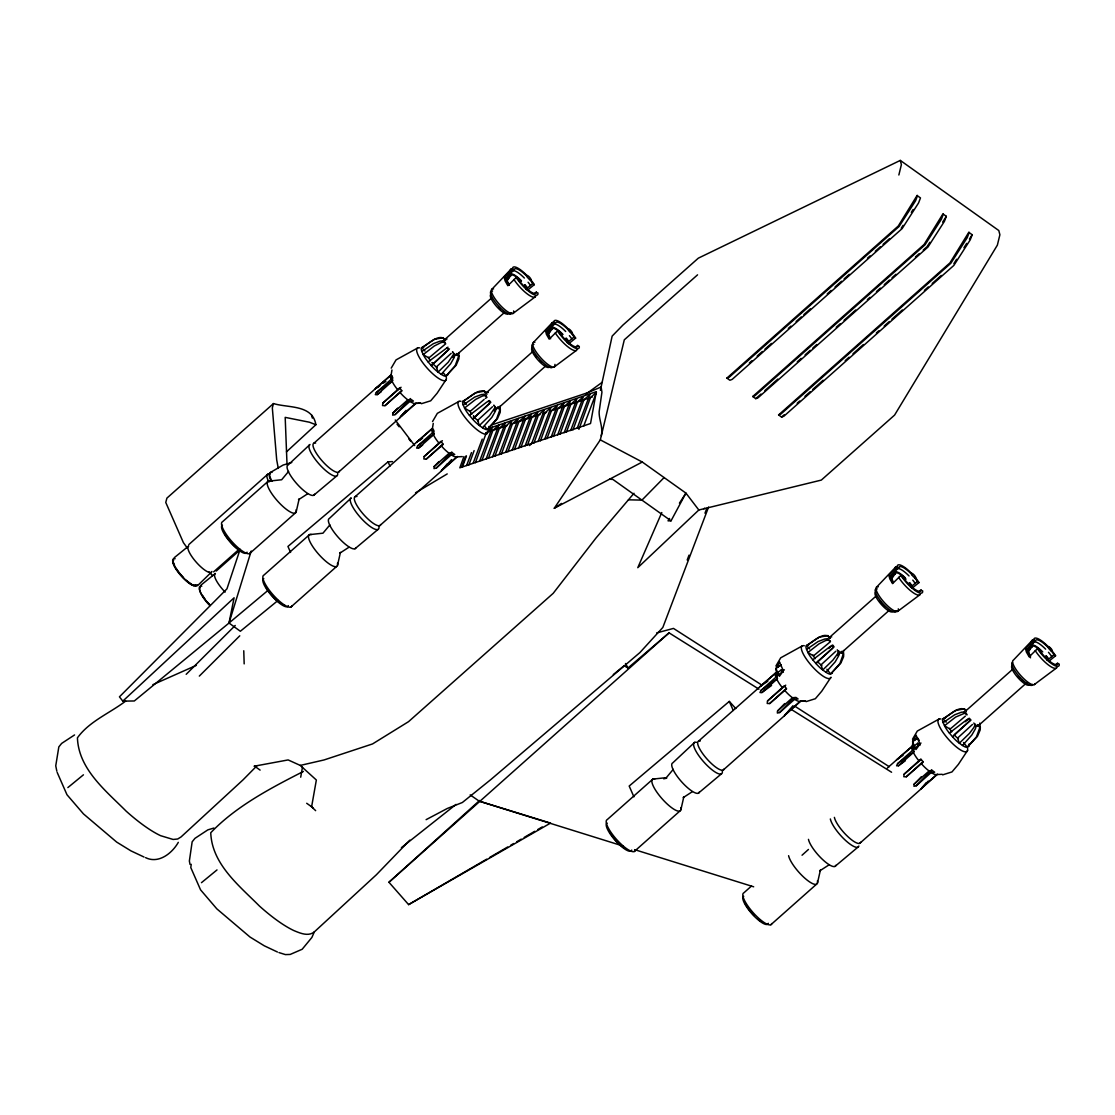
<?xml version="1.0" encoding="UTF-8"?>
<svg xmlns="http://www.w3.org/2000/svg" width="1115" height="1115" viewBox="0 0 1115 1115"><rect width="100%" height="100%" fill="white"/><g stroke="black" fill="none" stroke-linecap="round" stroke-linejoin="round"><path stroke-width="1.5" d="M456.857 353.483L459.046 356.173L458.892 358.863L456.16 365.232L445.972 376.117A14.314 3.902 48.4 0 1 441.219 374.333L438.07 372.089A14.314 3.902 48.4 0 1 431.268 365.65L428.09 361.901A14.314 3.902 48.4 0 1 423.24 354.584L421.888 351.518A14.314 3.902 48.4 0 1 421.818 347.615L423.101 347.03A14.314 3.902 48.4 0 1 423.951 346.988M498.168 406.919L500.356 409.595L500.217 412.299L497.471 418.669L487.283 429.554A14.314 3.902 48.4 0 1 482.53 427.77L479.38 425.526A14.314 3.902 48.4 0 1 472.593 419.087L469.415 415.338A14.314 3.902 48.4 0 1 464.551 408.02L463.213 404.954A14.314 3.902 48.4 0 1 463.143 401.052L464.411 400.466A14.314 3.902 48.4 0 1 465.262 400.424M601.292 435.784C603.215 427.212 598.978 419.979 599.131 411.839L601.933 392.201L601.124 387.003L587.786 392.661L491.548 424.982M841.532 651.383L843.721 654.073L843.581 656.763L840.835 663.132L830.647 674.018A14.314 3.902 48.4 0 1 825.894 672.234L822.745 669.99A14.314 3.902 48.4 0 1 815.957 663.55L812.779 659.801A14.314 3.902 48.4 0 1 807.915 652.484L806.577 649.418A14.314 3.902 48.4 0 1 806.507 645.515L807.776 644.93A14.314 3.902 48.4 0 1 808.626 644.888M978.134 724.611L980.322 727.301L980.169 729.99L977.437 736.374L967.249 747.245A14.314 3.902 48.4 0 1 962.496 745.461L959.346 743.217A14.314 3.902 48.4 0 1 952.545 736.792L949.367 733.043A14.314 3.902 48.4 0 1 944.516 725.726L943.165 722.659A14.314 3.902 48.4 0 1 943.095 718.743L944.377 718.158A14.314 3.902 48.4 0 1 945.213 718.116M458.836 355.504L458.809 352.605M500.147 408.94L500.119 406.041M843.511 653.404L843.484 650.505M980.113 726.632L979.751 723.105M392.856 413.094L392.675 415.17L395.003 414.627L409.958 401.372L413.4 401.052L411.24 399.518L407.797 399.839L392.856 413.094L397.623 408.146M434.167 466.53L433.986 468.607L436.327 468.063L451.268 454.808L454.711 454.488L452.551 452.955L449.122 453.261L434.167 466.53L438.934 461.582M777.531 710.994L777.35 713.07L779.692 712.527L794.633 699.272L798.075 698.952L795.915 697.419L792.486 697.739L777.531 710.994L784.681 703.579M914.133 784.221L913.952 786.298L916.279 785.768L931.234 772.5L934.663 772.193L932.516 770.66L929.074 770.967L914.133 784.221L921.269 776.807M776.012 671.091L776.375 667.969L781.044 664.763M905.394 760.709L898.495 765.768L896.572 765.796L897.575 763.677L912.516 750.409A15.819 4.307 48.4 0 1 912.432 745.893L912.962 741.196L917.631 737.991L919.318 740.527M385.01 405.651L401.707 390.487L399.532 387.922L382.835 403.086L382.543 405.567L385.01 405.651L401.93 390.947M426.32 459.087L443.017 443.923L440.843 441.359L424.146 456.523L423.853 459.004L426.32 459.087L443.24 444.383M456.244 353.762L458.558 356.382L455.213 365.664L445.972 376.117L443.171 372.563M497.569 407.198L499.868 409.818L496.523 419.101L487.283 429.554L484.481 425.986M769.685 703.551L786.382 688.387L784.207 685.823L767.51 700.987L767.218 703.467L769.685 703.551L786.605 688.847M840.933 651.662L843.233 654.282L839.888 663.564L830.647 674.018L826.912 669.265M906.272 776.793L922.983 761.615L920.809 759.05L904.098 774.228L903.805 776.709L906.272 776.793L923.206 762.075M977.521 724.889L979.834 727.524L976.489 736.806L967.249 747.245L963.513 742.506M191.222 864.306L190.79 867.582L200.561 889.84L216.826 908.85L250.025 937.046L264.297 945.813L277.426 952.001M391.24 379.281L391.797 375.56L392.717 377.65L392.159 381.372L377.218 394.64L375.295 394.654L376.299 392.536L391.24 379.281A15.819 4.307 48.4 0 1 390.598 375.462M432.564 432.718L433.108 428.982L434.028 431.087L433.484 434.808L418.529 448.063L416.606 448.091L417.609 445.972L432.564 432.718A15.819 4.307 48.4 0 1 431.909 428.899M771.566 685.46L761.893 692.54L759.97 692.554L760.974 690.436L775.929 677.181L776.472 673.46L781.141 670.031L783.357 672.178M761.893 692.54L776.848 679.272L777.392 675.551L776.472 673.46M912.516 750.409L913.06 746.688L913.979 748.778L913.436 752.5L898.495 765.768M187.334 548.092L183.417 542.657L165.759 502.433L166.916 498.112L273.482 403.56C288.2 408.118 312.548 404.355 315.88 424.731L286.444 451.882M300.702 777.211L302.472 767.176M315.643 810.661L311.615 806.772L316.353 780.012L300.256 765.42L288.144 759.928L254.067 766.228L254.945 766.047M122.803 701.126L134.316 700.973L229.007 623.034L234.094 597.793L122.803 701.126L119.444 696.833L226.944 588.859L239.878 550.029M600.4 390.348L612.149 336.103L622.895 325.092L698.325 258.164L900.293 160.407L998.803 230.54L999.89 234.763L997.368 245.133L894.578 415.101L821.323 480.091L698.826 510.001L637.78 567.688L661.794 512.538M296.186 511.91L299.127 498.963L298.527 499.701L307.545 493.861M337.51 565.347L340.437 552.399L339.852 553.138L348.856 547.298M680.875 809.811L683.802 796.863L683.216 797.601L692.22 791.762M817.462 883.038L820.403 870.09L819.804 870.829L828.821 865.003M698.826 510.001L685.934 493.109L642.282 462.028L554.28 508.245L600.316 439.868L624.302 339.81L697.558 274.834M898.857 174.999L901.38 164.63L900.293 160.407M273.482 403.56L272.325 407.895L276.701 459.896L278.276 468.384M454.864 355.002L452.579 351.88L454.864 355.002L454.153 357.636L450.544 363.908L441.219 374.333M496.189 408.438L493.889 405.316L496.189 408.438L495.464 411.059L491.854 417.344L482.53 427.77M838.745 650.839L839.553 652.902L838.828 655.536L835.219 661.822L825.894 672.234M975.346 724.067L976.141 726.13L975.43 728.764L971.806 735.05L962.496 745.461M278.025 600.455L240.352 631.257L229.007 623.034L251.196 551.019M463.924 456.565L459.826 467.812L590.532 423.519L596.33 391.658L487.367 428.927M462.404 467.074L466.446 455.965M468.913 464.885L474.112 450.613M475.408 462.697L486.391 432.564M481.917 460.523L492.886 430.376L498.893 425.066L486.112 458.934M488.412 458.335L499.395 428.202L505.388 422.878L492.621 456.76M494.921 456.147L505.903 426.014L511.897 420.689L499.116 454.572M501.429 453.972L512.398 423.825L518.391 418.501L505.625 452.383M507.924 451.784L518.907 421.637L524.9 416.327L512.133 450.195M514.433 449.596L525.402 419.463L531.409 414.139L518.628 448.021M520.928 447.408L531.911 417.275L537.904 411.951L525.137 445.833M527.437 445.233L538.42 415.087L544.413 409.762L531.632 443.645L529.5 445.554M533.932 443.045L544.914 412.898L550.908 407.588L538.141 441.47M540.441 440.857L551.423 410.724L557.416 405.4L544.636 439.282M546.949 438.669L557.918 408.536L563.925 403.212L551.144 437.094M553.444 436.495L564.427 406.348L570.42 401.038L557.653 434.906M559.953 434.306L570.936 404.174L576.929 398.849L564.148 432.732M566.448 432.118L577.431 401.985L583.424 396.661L570.657 430.543M572.957 429.944L583.939 399.797L589.933 394.473L577.152 428.355M578.88 429.345L590.434 397.609L596.441 392.299L583.661 426.167M461.68 467.31L465.805 456.188M466.6 465.499L471.478 452.592M473.108 463.31L482.238 439.115M479.617 461.122L492.384 427.24L487.589 431.505M687.188 559.995L689.028 555.145M704.973 513.193L706.812 508.356M708.582 507.046L662.84 627.438L639.926 652.554L490.739 779.636L462.349 802.507L447.268 808.487L426.111 819.664M752.737 396.522L755.05 395.63L924.976 244.868L941.395 219.237L943.318 214.178L946.328 216.324L944.405 221.383L927.987 247.014L758.061 397.776L755.747 398.668L752.737 396.522L924.084 244.492L943.081 213.662M778.591 414.933L780.904 414.041L950.83 263.279L967.249 237.634L969.172 232.589L972.182 234.735L970.273 239.781L953.841 265.426L783.915 416.188L781.601 417.08L778.591 414.933L949.938 262.903L968.935 232.073M409.818 840.139L376.382 874.759L314.332 931.889L311.879 937.464L302.179 949.255L290.207 954.44L285.398 954.593L278.931 952.572M453.68 354.152L448.188 362.25L438.07 372.089L436.341 366.946A7.303 1.993 48.4 0 1 432.871 363.657L432.021 362.723M494.99 407.588L489.513 415.686L479.38 425.526L477.652 420.369A7.303 1.993 48.4 0 1 474.182 417.094L473.331 416.16M837.254 649.78L838.355 652.052L837.184 654.366L832.877 660.15L822.745 669.99L821.016 664.847A7.303 1.993 48.4 0 1 817.546 661.557L815.957 663.55L834.132 646.825M973.841 723.008L974.942 725.28L973.785 727.593L969.465 733.377L959.346 743.217L957.604 738.074A7.303 1.993 48.4 0 1 954.147 734.785L970.733 720.053L970.12 719.105L969.228 718.269L966.301 720.109L949.367 733.043M391.226 368.131L396.034 359.908L417.721 347.95M432.536 421.568L437.345 413.344L459.032 401.386M669.558 518.461L668.01 520.858L671.035 520.83L685.934 493.109L679.439 503.158M775.901 666.031L780.709 657.822L802.396 645.85M912.502 739.259L917.31 731.05L938.997 719.091M901.255 228.24L903.08 225.342M911.317 212.352L913.157 209.467M929.854 242.317L927.109 246.638L923.206 250.095M942.663 222.108L946.328 216.324M953.883 263.6L956.628 259.279M963.945 247.725L966.691 243.404M969.437 239.07L972.182 234.735M338.514 472.175L399.755 417.832L406.069 410.362M379.825 525.611L441.08 471.269L447.38 463.798M723.189 770.075L784.444 715.732L792.974 705.725M859.79 843.302L921.032 788.96L926.231 782.758M446.293 379.337L437.08 393.274L430.683 400.815L421.372 403.714M967.569 750.465L958.343 764.416L951.959 771.942L942.649 774.855M303.392 771.441C270.973 787.957 235.878 806.312 210.749 832.752C211.92 864.097 239 885.519 259.488 906.091A90.245 24.6 48.4 0 0 293.956 930.621C300.158 933.171 308.339 936.809 314.332 931.889M188.783 544.608L267.795 474.196M423.059 347.072C428.397 343.922 440.035 332.256 445.652 340.256M447.937 350.249L431.268 365.65L449.457 348.925M466.251 404.466L463.143 401.052C469.094 398.459 479.687 386.403 486.196 392.814M489.248 403.686L472.593 419.087L490.767 402.362L490.154 401.4L489.262 400.578L486.335 402.417L469.415 415.338M550.615 338.751A13.018 3.54 48.4 0 1 548.747 333.204L551.981 329.357A13.84 3.777 48.4 0 1 562.685 334.695M807.748 644.972C813.072 641.822 824.71 630.156 830.327 638.156M944.335 718.199C949.548 715.175 960.182 704.346 966.161 710.52M521.36 281.259A13.84 3.777 48.4 0 0 510.67 275.809L507.436 279.781A13.018 3.54 48.4 0 0 509.304 285.315M548.747 333.204L550.113 331.545M906.049 579.159A13.84 3.777 48.4 0 0 895.345 573.709L892.112 577.682A13.018 3.54 48.4 0 0 892.78 580.929M1040.128 650.017A13.84 3.777 48.4 0 0 1031.946 646.951L1028.713 650.909A13.018 3.54 48.4 0 0 1030.567 656.442M508.802 278.109L507.478 279.726L506.168 278.792L509.667 274.792A15.289 4.167 48.4 0 1 521.486 280.813M893.477 576.009L892.153 577.626L890.843 576.692L894.341 572.692A15.289 4.167 48.4 0 1 905.241 577.793M1030.079 649.237L1028.755 650.853L1027.445 649.933L1030.943 645.919A15.289 4.167 48.4 0 1 1042.762 651.941M178.302 842.355C172.128 853.323 158.511 864.111 145.577 857.63M288.562 471.464L281.649 479.757L268.227 481.192L222.568 521.695A20.976 5.714 48.4 0 0 232.464 542.169A20.976 5.714 48.4 0 0 250.541 552.413M329.887 524.9L322.96 533.193L309.538 534.629L263.879 575.131A20.976 5.714 48.4 0 0 273.774 595.605A20.976 5.714 48.4 0 0 291.851 605.849M673.251 769.364L666.324 777.657L652.902 779.092L607.243 819.595A20.976 5.714 48.4 0 0 617.139 840.083A20.976 5.714 48.4 0 0 635.216 850.313M633.989 493.276L596.037 537.96L553.207 593.319L408.536 721.67L372.535 743.942L324.033 759.956L300.256 765.42M399.755 417.832L404.717 412.494M441.08 471.269L451.589 459.603M784.444 715.732L790.507 709.126M921.032 788.96L928.21 781.099M211.139 572.427L197.717 585.5M492.133 288.994L511.144 269.036M67.876 787.58L83.43 774.813M533.444 342.417L552.455 322.472M201.467 882.676L217.007 869.923M876.808 586.894L895.819 566.936M1032.42 640.163L1013.41 660.122A16.126 4.39 48.4 0 0 1021.019 675.871A16.126 4.39 48.4 0 0 1034.915 683.746M395.003 414.627L410.487 398.543M436.327 468.063L451.798 451.979M779.692 712.527L793.978 697.683M916.279 785.768L931.764 769.685M970.733 720.053L952.545 736.792M549.597 338.235L547.479 332.228L550.977 328.228A15.289 4.167 48.4 0 1 562.796 334.249M516.217 277.482L517.583 279.544A18.439 5.031 48.4 0 0 537.974 294.067L537.96 292.966L536.399 292.451A16.154 4.404 48.4 0 1 518.531 279.74L516.217 277.482L507.869 285.705L505.109 280.896L504.231 277.412L512.566 269.189L512.552 268.088A18.439 5.031 48.4 0 1 526.796 275.349M557.528 330.918L558.894 332.981A18.439 5.031 48.4 0 0 579.298 347.504L579.27 346.403L577.709 345.887A16.154 4.404 48.4 0 1 559.841 333.176L557.528 330.918L549.179 339.141L546.42 334.333L545.542 330.848L553.89 322.625L553.862 321.524A18.439 5.031 48.4 0 1 570.295 331.127M900.892 575.382L902.258 577.445A18.439 5.031 48.4 0 0 922.663 591.967L922.635 590.866L921.074 590.351A16.154 4.404 48.4 0 1 903.206 577.64L900.892 575.382L892.544 583.619L889.784 578.796L888.906 575.312L897.254 567.089L897.227 565.988A18.439 5.031 48.4 0 1 911.471 573.249M1037.48 648.623L1038.846 650.672A18.439 5.031 48.4 0 0 1059.25 665.195L1059.236 664.108L1057.675 663.592A16.154 4.404 48.4 0 1 1039.807 650.867L1037.48 648.623L1029.145 656.846L1026.385 652.024L1025.493 648.554L1033.842 640.317L1033.828 639.23A18.439 5.031 48.4 0 1 1054.219 653.752L1055.584 655.801L1048.602 661.46M664.108 477.568L641.947 500.119L628.428 499.813M256.868 765.852L243.056 779.845L181.006 836.975L177.703 838.996L173.132 839.456L160.63 835.693A90.245 24.6 48.4 0 1 126.162 811.163C105.674 790.591 78.594 769.183 77.423 737.823C89.325 721.293 109.716 713.224 125.647 701.098M452.69 357.497L454.948 355.239M494.015 410.933L496.273 408.675M837.379 655.397L839.637 653.139M186.191 674.31L235.223 625.473M199.32 676.094L239.767 635.815M174.191 557.737L188.742 545.988A17.38 4.739 48.4 0 0 196.937 562.964A17.38 4.739 48.4 0 0 211.92 571.451M200.839 585.222L215.39 573.472A17.38 4.739 48.4 0 0 225.132 592.093M507.827 284.562L505.597 278.388L514.126 269.705A16.154 4.404 48.4 0 1 526.601 276.06M549.151 337.998L546.908 331.824L555.437 323.141A16.154 4.404 48.4 0 1 567.925 329.496M892.516 582.476L890.272 576.288L898.802 567.605A16.154 4.404 48.4 0 1 911.29 573.96M1030.511 657.822L1026.873 649.529L1035.403 640.832A16.154 4.404 48.4 0 1 1047.877 647.202M451.185 353.33L436.341 366.946L437.192 367.615M492.496 406.752L477.652 420.369L478.502 421.052M835.86 651.23L821.016 664.847L821.866 665.516M972.461 724.457L957.604 738.074L958.454 738.743M694.631 742.395L672.721 762.925A19.903 5.422 48.4 0 0 682.115 782.368A19.903 5.422 48.4 0 0 699.272 792.082M479.603 800.472L388.94 882.258L408.606 904.613L550.545 823.093L479.185 801.155L470.182 794.897M802.047 855.219L808.459 849.449M388.94 882.258L669.07 632.86L758.953 689.168M313.942 443.171L391.156 374.752L391.95 369.985M375.184 388.828L390.794 375.462M445.094 339.253L491.673 297.928M525.89 289.301L532.747 283.558L534.308 284.673L527.325 290.332M456.328 355.197L504.203 312.716M213.62 571.884L239.669 548.775M216.254 571.047L239.711 550.239M534.155 293.83L536.385 291.851M400.508 416.689L415.449 403.435L420.94 403.156L417.86 403.072M401.372 416.299L416.327 403.031M249.593 553.597L295.238 513.095M355.253 496.593L432.481 428.188L433.261 423.421M416.494 442.265L432.104 428.899M486.405 392.689L532.984 351.364M567.201 342.737L574.058 336.995L575.633 338.11L568.636 343.768M497.638 408.634L545.514 366.152M575.465 347.267L577.695 345.288M441.819 470.126L456.76 456.871L462.251 456.593M442.697 469.736L457.638 456.467M290.904 607.034L336.563 566.532M726.882 378.11L729.196 377.218L899.122 226.457L915.54 200.825L917.464 195.78L920.474 197.926L918.551 202.972L902.133 228.603L732.207 379.365L729.893 380.257L726.882 378.11L898.23 226.08L917.227 195.264M749.364 362.988L751.97 360.689M757.155 356.075L762.353 351.462M764.946 349.162L771.441 343.406M788.319 328.437L790.911 326.124M796.096 321.524L801.295 316.911M803.887 314.611L810.382 308.855M827.26 293.886L831.149 290.43M835.051 286.973L841.532 281.217M844.139 278.903L849.323 274.304M867.498 258.178L870.09 255.879M875.289 251.265L880.488 246.666M883.08 244.352L889.575 238.596M755.747 398.668L760.946 394.069M764.834 390.612L777.824 379.086M797.295 361.818L801.183 358.361M805.086 354.904L810.271 350.291M812.877 347.992L816.765 344.535M836.236 327.266L840.125 323.81M844.027 320.353L855.707 309.984M867.386 299.614L869.993 297.315M876.474 291.559L880.376 288.102M884.265 284.646L889.463 280.046M892.056 277.733L895.944 274.29M915.429 257.007L919.318 253.551M781.601 417.08L784.207 414.78M797.183 403.254L799.776 400.954M804.974 396.341L810.173 391.741M812.765 389.442L823.149 380.229M845.212 360.647L849.114 357.19M853.003 353.734L863.386 344.521M876.376 332.995L878.968 330.695M884.167 326.096L889.352 321.482M891.944 319.183L902.328 309.97M924.405 290.388L928.293 286.931M932.196 283.475L941.283 275.419M698.617 741.071L775.845 672.652M775.469 673.362L759.859 686.729M829.769 637.153L876.348 595.828M910.565 587.201L917.422 581.459L918.997 582.574L912 588.232M841.003 653.097L888.878 610.63M918.83 591.731L921.06 589.751M785.183 714.59L800.124 701.335L805.615 701.07L801.002 700.931L786.061 714.199M634.268 851.498L679.927 810.995M751.454 886.077L743.844 892.836A20.976 5.714 48.4 0 0 753.74 913.31A20.976 5.714 48.4 0 0 771.803 923.554M887.331 768.054L912.432 745.893M912.056 746.604L896.46 759.956M966.357 710.38L1012.936 669.056M1047.152 660.442L1054.023 654.686L1055.584 655.801M977.604 726.325L1026.776 682.715M1055.431 664.972L1057.661 662.979M921.771 787.831L936.725 774.563L942.217 774.298M922.649 787.427L937.59 774.172M770.869 924.725L816.515 884.223M817.546 661.557L832.612 648.15M828.668 648.498L831.107 646.365M965.269 721.726L967.695 719.593M382.835 403.086L401.052 387.253M424.146 456.523L442.376 440.69M767.51 700.987L785.74 685.154M904.098 774.228L921.032 759.51M613.32 674.561L624.079 665.767L628.01 667.983L669.07 632.86M392.466 461.596L388.062 461.819L287.949 546.448L290.583 552.455M735.802 708.555L729.294 701.405L629.181 786.047L633.919 796.849M428.09 361.901L447.951 347.141M812.779 659.801L829.699 646.881L832.626 645.041L833.518 645.864M313.691 495.297L336.66 476.021M355.002 548.733L377.985 529.458M698.366 793.197L721.349 773.922M834.968 866.439L857.937 847.149M229.007 623.034L267.656 590.685M484.161 399.407L470.084 411.449L464.551 408.02L475.701 399.379L482.168 396.132L484.746 395.49L487.032 397.219L485.415 398.403M965.381 716.095L950.05 729.14L944.516 725.726L955.653 717.07L964.698 713.182L966.998 714.924L966.357 713.461L964.182 712.025L961.423 712.234L954.649 714.799L943.165 722.659M401.428 847.637L456.049 804.403M512.914 313.524L534.907 297.092M554.225 366.96L576.232 350.528M897.589 611.424L919.596 594.992M1034.19 684.652L1056.184 668.22M376.299 392.536L392.87 380.396M377.218 394.64L381.358 391.602M417.609 445.972L434.195 433.833M418.529 448.063L422.683 445.038M777.392 675.551L782.061 672.136L781.141 670.031M760.974 690.436L777.559 678.296M914.23 745.837L917.729 743.273L919.945 745.405M913.979 748.778L918.649 745.364L917.729 743.273M897.575 763.677L914.147 751.538M585.542 394.389L602.184 382.306M408.606 904.613L486.628 859.205M376.215 388.02L378.975 386.125M383.128 383.281L385.888 381.386M377.093 387.616L379.853 385.72M417.526 441.456L420.299 439.561M418.404 441.052L422.543 438.209M777.239 667.564L780.751 665.167M760.89 685.92L767.803 681.181M781.629 671.704L784.402 669.808M917.338 738.395L912.962 741.196M897.491 759.148L903.025 755.357M917.715 745.489L920.99 743.05M554.28 508.245L561.486 503.45M270.36 472.495L283.182 465.025L291.768 462.516M74.552 734.938L61.646 743.412L58.83 746.897L55.75 765.824L56.823 771.162M703.83 508.788L704.694 508.231M415.533 492.802L447.226 473.917M489.638 857.463L507.673 846.996M510.684 845.254L513.694 843.511M516.705 841.769L521.207 839.149M524.217 837.407L534.74 831.302M537.751 829.56L542.252 826.94M421.888 351.518L433.387 343.657L440.146 341.106L442.92 340.883L445.08 342.333M463.213 404.954L474.697 397.093L481.471 394.543L484.231 394.32L486.391 395.769M806.577 649.418L818.062 641.557L824.835 639.007L827.595 638.784L830.424 641.209M152.88 684.666L196.338 665.362M464.411 400.466L475.575 392.814L484.663 391.072M485.973 432.704L507.255 425.554M510.531 424.453L539.981 414.557M543.256 413.456L546.531 412.369M549.807 411.268L592.358 396.968M213.899 828.055L207.878 829.853L194.972 838.341L192.156 841.811L189.369 861.031L190.038 864.432M656.651 632.916L673.474 628.414L762.395 685.418M428.327 357.148L428.773 358.013L445.721 343.782L443.422 342.054L440.857 342.695L434.376 345.943L423.24 354.584L428.773 358.013A7.303 1.993 48.4 0 0 430.488 360.772M813.002 655.049L813.448 655.913L830.396 641.683L828.111 639.954L825.532 640.595L819.065 643.843L807.915 652.484L813.448 655.913A7.303 1.993 48.4 0 0 815.163 658.672M663.69 778.814L666.728 778.186M806.047 701.628L815.358 698.715L821.755 691.189L830.968 677.237A21.422 5.84 48.4 0 1 810.661 664.665A21.422 5.84 48.4 0 1 804.305 645.752M444.829 338.974L447.031 339.016M486.154 392.41L488.342 392.452M829.518 636.874L831.706 636.916M609.543 479.241L612.86 479.408L671.035 520.83M443.338 337.636L434.265 339.378L421.818 347.615L424.94 351.03M828.027 635.536L818.94 637.278L806.507 645.515L809.615 648.93M964.614 708.764L955.527 710.52L943.095 718.743L946.203 722.158M479.185 801.155L623.048 846.034M634.616 849.644L753.67 886.801M315.88 424.731L309.385 422.209L285.189 417.372L287.029 464.676M487.004 394.236L484.175 391.281M144.058 857.045L130.943 850.87L116.671 842.09L83.472 813.908L66.984 794.744L57.172 772.402M600.316 439.868L642.282 462.028M976.141 726.13L974.942 725.28M839.553 652.902L838.355 652.052M791.371 709.475L891.582 772.249M794.465 705.976L889.226 766.702M512.566 269.189L514.14 270.304M1033.842 640.317L1035.417 641.446M509.68 275.21L510.67 275.921M1030.943 646.338L1031.946 647.048M504.231 277.412L505.597 278.388M1025.493 648.554L1026.873 649.529M553.89 322.625L555.451 323.74M897.254 567.089L898.815 568.204M550.991 328.646L551.981 329.357M894.355 573.11L895.345 573.821M545.542 330.848L546.908 331.824M547.479 332.228L548.789 333.162M888.906 575.312L890.272 576.288M255.196 766.604L260.116 770.103M306.695 803.274L311.615 806.772M209.09 571.967L212.658 575.661M969.674 720.29L968.461 718.868M833.086 647.062L831.874 645.627M448.397 349.162L447.199 347.727M489.722 402.585L488.509 401.163M311.364 806.215L313.287 808.389M964.127 708.987L966.329 711.677M827.539 635.759L829.727 638.435M442.864 337.859L445.052 340.535M397.038 424.146L399.156 426.808M408.703 438.766L410.822 441.415M395.254 419.993L414.668 445.554M1054.023 654.686L1053.271 653.557A16.154 4.404 48.4 0 0 1050.72 650.31M1051.78 656.665L1051.027 655.536A16.154 4.404 48.4 0 0 1048.476 652.289M1035.25 650.603L1036.616 652.665A18.439 5.031 48.4 0 0 1057.02 667.188L1056.992 666.087M918.997 582.574L917.631 580.511A18.439 5.031 48.4 0 0 914.718 576.817M917.422 581.459L916.669 580.33A16.154 4.404 48.4 0 0 915.011 578.155M915.192 583.438L914.439 582.309A16.154 4.404 48.4 0 0 912.781 580.135M898.662 577.375L900.028 579.424A18.439 5.031 48.4 0 0 920.419 593.947M575.633 338.11L574.267 336.047A18.439 5.031 48.4 0 0 571.354 332.34M574.058 336.995L573.305 335.852A16.154 4.404 48.4 0 0 571.647 333.692M571.828 338.974L571.075 337.845A16.154 4.404 48.4 0 0 569.417 335.671M534.308 284.673L532.942 282.611A18.439 5.031 48.4 0 0 530.029 278.903M532.747 283.558L531.994 282.429A16.154 4.404 48.4 0 0 530.336 280.255M530.503 285.538L529.764 284.409A16.154 4.404 48.4 0 0 528.092 282.234M555.298 332.911L556.664 334.96A18.439 5.031 48.4 0 0 577.054 349.483L577.04 348.382M513.973 279.475L515.339 281.524A18.439 5.031 48.4 0 0 535.744 296.046M625.501 663.509L628.01 667.983M1029.563 655.941L1027.445 649.933M964.698 713.182L964.182 712.025M892.962 582.699L890.843 576.692M949.604 728.29L950.05 729.14A7.303 1.993 48.4 0 0 951.75 731.9M828.111 639.954L827.595 638.784M508.287 284.799L506.168 278.792M484.746 395.49L484.231 394.32M443.422 342.054L442.92 340.883M469.638 410.585L470.084 411.449A7.303 1.993 48.4 0 0 471.798 414.195M729.294 701.405L733.266 710.464M388.062 461.819L389.957 466.14M473.736 415.965L474.182 417.094M432.425 362.528L432.871 363.657M311.615 415.003L312.339 418.111M244.171 663.885L243.767 650.756M1033.173 643.425L1033.173 642.825A16.154 4.404 48.4 0 1 1045.647 649.181M1031.612 642.31L1031.584 641.209A18.439 5.031 48.4 0 1 1034.065 640.08M895.01 569.068L894.997 567.967A18.439 5.031 48.4 0 1 897.463 566.852M551.646 324.604L551.632 323.503A18.439 5.031 48.4 0 1 554.099 322.388M510.336 271.168L510.308 270.067A18.439 5.031 48.4 0 1 512.788 268.952M554.922 364.368A16.126 4.39 48.4 0 1 541.054 358.166A16.126 4.39 48.4 0 1 534.879 342.347M566.322 338.221A15.289 4.167 48.4 0 1 567.897 340.27L568.413 341.051L567.298 340.145A13.84 3.777 48.4 0 0 565.876 338.291M548.817 367.379A12.85 3.498 48.4 0 1 537.221 359.128A12.85 3.498 48.4 0 1 532.273 347.838M552.064 367.588A15.164 4.139 48.4 0 1 537.137 356.312A15.164 4.139 48.4 0 1 533.876 344.451M553.932 324.214A16.154 4.404 48.4 0 1 565.681 331.476M541.5 362.305A9.728 2.648 48.4 0 1 539.73 360.633M536.496 356.8A9.728 2.648 48.4 0 1 535.228 354.904M488.955 426.446A14.314 3.902 48.4 0 1 488.565 428.968M439.087 443.268A15.819 4.307 48.4 0 1 433.484 434.808M380.689 524.538A19.067 5.199 48.4 0 1 362.598 513.346A19.067 5.199 48.4 0 1 356.953 496.51M487.603 432.773A21.422 5.84 48.4 0 1 467.296 420.202A21.422 5.84 48.4 0 1 460.941 401.289M456.76 456.871A15.819 4.307 48.4 0 1 451.268 454.808M449.122 453.261A15.819 4.307 48.4 0 1 441.261 445.833M378.877 526.127A20.725 5.645 48.4 0 1 362.905 520.12A20.725 5.645 48.4 0 1 351.267 497.917L329.357 518.461A19.903 5.422 48.4 0 0 338.751 537.89A19.903 5.422 48.4 0 0 355.908 547.618M337.469 563.159A20.976 5.714 48.4 0 1 319.434 555.103A20.976 5.714 48.4 0 1 311.406 534.531M288.339 605.612A18.425 5.018 48.4 0 1 272.464 596.609A18.425 5.018 48.4 0 1 263.781 578.629M285.022 605.557A16.892 4.599 48.4 0 1 282.876 604.748M280.241 603.117A16.892 4.599 48.4 0 1 266.415 587.939M513.611 310.932A16.126 4.39 48.4 0 1 499.743 304.729A16.126 4.39 48.4 0 1 493.569 288.91M525.012 284.785A15.289 4.167 48.4 0 1 526.587 286.834L527.102 287.614L525.973 286.708A13.84 3.777 48.4 0 0 524.552 284.855M507.506 313.942A12.85 3.498 48.4 0 1 495.91 305.691A12.85 3.498 48.4 0 1 490.948 294.402M510.754 314.151A15.164 4.139 48.4 0 1 495.827 302.876A15.164 4.139 48.4 0 1 492.565 291.015M512.621 270.778A16.154 4.404 48.4 0 1 524.371 278.053M500.189 308.869A9.728 2.648 48.4 0 1 498.419 307.196M511.618 312.771A14.704 4.014 48.4 0 1 510.308 312.841M447.673 375.002A14.314 3.902 48.4 0 1 447.24 375.532M397.776 389.832A15.819 4.307 48.4 0 1 392.159 381.372M339.364 471.101A19.067 5.199 48.4 0 1 321.287 459.91A19.067 5.199 48.4 0 1 315.629 443.073M446.251 377.093A21.422 5.84 48.4 0 1 427.825 368.87A21.422 5.84 48.4 0 1 419.63 347.852M415.449 403.435A15.819 4.307 48.4 0 1 409.958 401.372M407.797 399.839A15.819 4.307 48.4 0 1 399.95 392.396M337.552 472.69A20.725 5.645 48.4 0 1 321.58 466.697A20.725 5.645 48.4 0 1 309.956 444.495L288.046 465.025A19.903 5.422 48.4 0 0 297.44 484.454A19.903 5.422 48.4 0 0 314.583 494.182M296.144 509.722A20.976 5.714 48.4 0 1 278.123 501.666A20.976 5.714 48.4 0 1 270.081 481.095M247.028 552.176A18.425 5.018 48.4 0 1 231.153 543.172A18.425 5.018 48.4 0 1 222.456 525.193M238.931 549.681A16.892 4.599 48.4 0 1 225.105 534.503M272.144 481.262A18.188 4.962 48.4 0 1 271.99 472.412M268.966 482.042A18.62 5.073 48.4 0 1 269.44 474.112M197.411 584.985A17.882 4.878 48.4 0 1 180.449 574.504A17.882 4.878 48.4 0 1 175.139 558.713M270.262 479.129A17.324 4.725 48.4 0 1 270.165 473.833M193.899 585.696A16.795 4.585 48.4 0 1 178.846 573.138A16.795 4.585 48.4 0 1 173.745 560.064M196.142 584.678A16.795 4.585 48.4 0 1 195.39 585.626M195.069 584.79A15.958 4.349 48.4 0 1 193.648 584.859M191.627 584.107A15.958 4.349 48.4 0 1 186.358 580.344M183.459 577.612A15.958 4.349 48.4 0 1 176.072 568.204M174.595 565.403A15.958 4.349 48.4 0 1 173.815 563.075M210.233 605.445A17.882 4.878 48.4 0 1 201.787 586.197M209.815 605.557A16.795 4.585 48.4 0 1 200.393 587.563M210.108 605.097A15.958 4.349 48.4 0 1 207.306 602.016M204.784 598.811A15.958 4.349 48.4 0 1 202.707 595.703M898.286 608.832A16.126 4.39 48.4 0 1 884.418 602.63A16.126 4.39 48.4 0 1 878.244 586.811M892.181 611.842A12.85 3.498 48.4 0 1 880.585 603.591A12.85 3.498 48.4 0 1 875.637 592.316M896.112 611.201A15.164 4.139 48.4 0 1 881.742 602.309A15.164 4.139 48.4 0 1 877.24 588.915M909.687 582.685A15.289 4.167 48.4 0 1 911.262 584.734L911.777 585.514L910.662 584.608A13.84 3.777 48.4 0 0 909.241 582.755M897.296 568.678A16.154 4.404 48.4 0 1 909.046 575.953M884.864 606.769A9.728 2.648 48.4 0 1 883.094 605.097M881.394 603.215A9.728 2.648 48.4 0 1 879.86 601.264M896.293 610.672A14.704 4.014 48.4 0 1 894.983 610.741M782.451 687.732A15.819 4.307 48.4 0 1 776.848 679.272M724.053 769.002A19.067 5.199 48.4 0 1 705.962 757.81A19.067 5.199 48.4 0 1 700.318 740.973M792.486 697.739A15.819 4.307 48.4 0 1 784.626 690.297M775.929 677.181A15.819 4.307 48.4 0 1 775.273 673.362M800.124 701.335A15.819 4.307 48.4 0 1 794.633 699.272M832.361 672.903A14.314 3.902 48.4 0 1 831.929 673.446M722.241 770.59A20.725 5.645 48.4 0 1 704.415 762.632A20.725 5.645 48.4 0 1 696.471 742.297M680.833 807.622A20.976 5.714 48.4 0 1 662.798 799.566A20.976 5.714 48.4 0 1 654.77 778.995M631.703 850.076A18.425 5.018 48.4 0 1 615.828 841.072A18.425 5.018 48.4 0 1 607.145 823.093M623.606 847.581A16.892 4.599 48.4 0 1 611.968 835.693M611.187 834.577A16.892 4.599 48.4 0 1 609.78 832.403M1028.783 685.084A12.85 3.498 48.4 0 1 1018.288 678.087A12.85 3.498 48.4 0 1 1011.653 666.268M1046.288 655.913A15.289 4.167 48.4 0 1 1047.863 657.962L1048.379 658.756L1047.25 657.85A13.84 3.777 48.4 0 0 1045.828 655.982M1032.713 684.429A15.164 4.139 48.4 0 1 1019.64 677.028A15.164 4.139 48.4 0 1 1012.49 662.226M1023.152 681.349A9.728 2.648 48.4 0 1 1021.452 679.997M1019.695 678.324A9.728 2.648 48.4 0 1 1017.981 676.457M919.053 760.96A15.819 4.307 48.4 0 1 913.436 752.5M860.641 842.229A19.067 5.199 48.4 0 1 847.637 836.431A19.067 5.199 48.4 0 1 834.382 817.365M967.527 748.235A21.422 5.84 48.4 0 1 949.102 740.012A21.422 5.84 48.4 0 1 940.907 718.994M929.074 770.967A15.819 4.307 48.4 0 1 921.227 763.524M936.725 774.563A15.819 4.307 48.4 0 1 931.234 772.5M968.907 744.151A14.314 3.902 48.4 0 1 968.517 746.674M858.871 845.992A20.725 5.645 48.4 0 1 844.738 839.679A20.725 5.645 48.4 0 1 830.341 818.954M835.86 865.31A19.903 5.422 48.4 0 1 822.299 859.247A19.903 5.422 48.4 0 1 808.459 839.358M817.42 880.85A20.976 5.714 48.4 0 1 805.058 878.383A20.976 5.714 48.4 0 1 788.598 855.693M768.305 923.304A18.425 5.018 48.4 0 1 752.43 914.314A18.425 5.018 48.4 0 1 743.733 896.321M760.207 920.823A16.892 4.599 48.4 0 1 758.256 919.318M754.2 915.568A16.892 4.599 48.4 0 1 744.82 902.662M779.552 662.143L775.956 668.568L779.371 676.345L783.357 670.784L779.552 662.143M916.154 735.37L912.544 741.796L915.959 749.573L919.945 744.012L916.154 735.37M568.594 330.388A3.066 0.836 48.4 0 0 572.246 333.566A3.066 0.836 48.4 0 0 569.974 329.761A3.066 0.836 48.4 0 0 568.594 330.388M527.284 276.952A3.066 0.836 48.4 0 0 530.935 280.144A3.066 0.836 48.4 0 0 528.649 276.325A3.066 0.836 48.4 0 0 527.284 276.952M911.959 574.852A3.066 0.836 48.4 0 0 915.61 578.044A3.066 0.836 48.4 0 0 913.338 574.225A3.066 0.836 48.4 0 0 911.959 574.852M1048.546 648.08A3.066 0.836 48.4 0 0 1052.198 651.271A3.066 0.836 48.4 0 0 1049.926 647.453A3.066 0.836 48.4 0 0 1048.546 648.08"/></g></svg>
